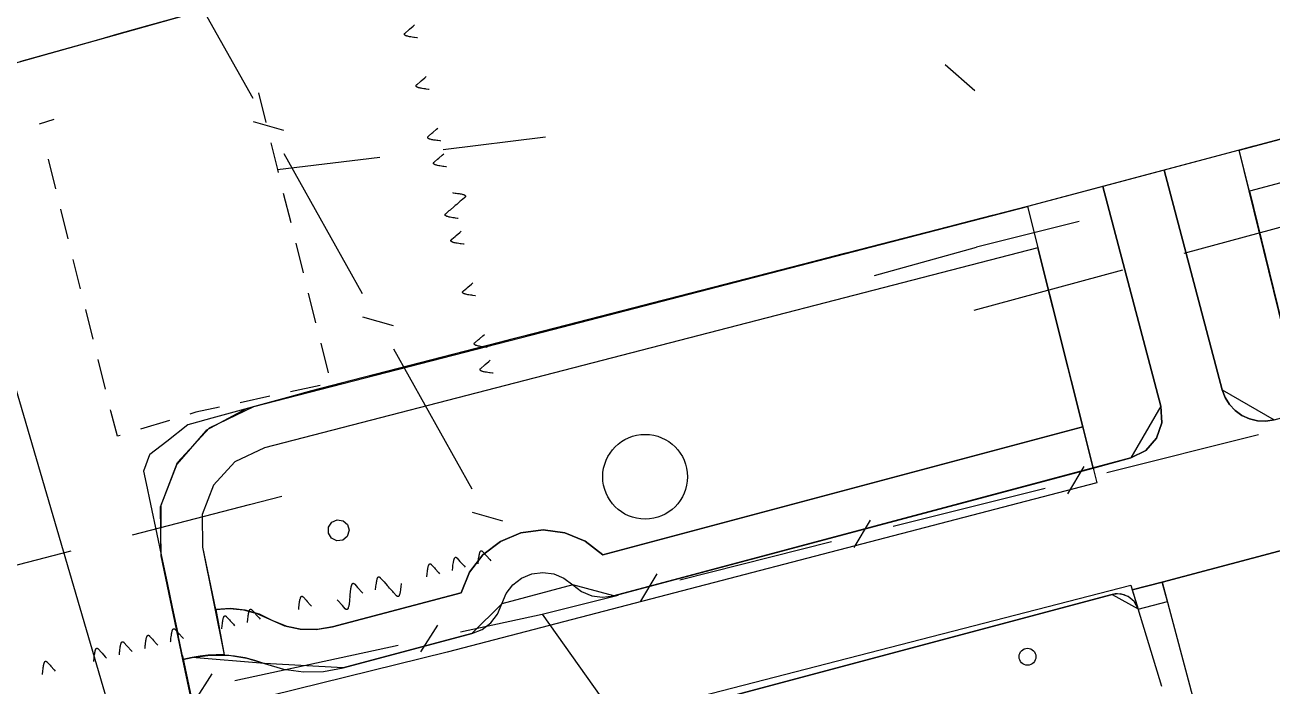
# Model space of a CAD drawing. Header units: metres. Extents: x 16996 to 17837, y 14166 to 14459.
# Drawn here: x 17516.14 to 17545.58, y 14326.39 to 14341.99 of the extents above; entities that cross this region are included whole.
import ezdxf

# ---------------------------------------------------------------- set-up
doc = ezdxf.new("R2010")
doc.units = ezdxf.units.M
for name, color, linetype in [('BOUNDARY', 7, 'Continuous'), ('CURB', 7, 'Continuous'), ('ELECTR_CABLE', 7, 'Continuous'), ('ELECTR_CABLE_COMM', 7, 'Continuous'), ('GRASS', 7, 'Continuous'), ('HEAT', 7, 'Continuous'), ('OVERHEAD_POWER_LINE', 7, 'Continuous'), ('ROAD', 7, 'Continuous'), ('SEWER', 7, 'Continuous'), ('SIDEWALK_PATH', 7, 'Continuous'), ('TREE', 3, 'Continuous'), ('WATER_PIPELINE', 7, 'Continuous')]:
    doc.layers.add(name, color=color, linetype=linetype)

# ---------------------------------------------------------------- blocks, each defined once
blk = doc.blocks.new('СПИРЕЯ_ALBA')
blk.add_circle((0, 0), 0.2)

msp = doc.modelspace()

# ---------------------------------------------------------------- linework, layer by layer
at = {"layer": 'BOUNDARY'}
msp.add_lwpolyline([(17582.661, 14326.035), (17580.651, 14333.037), (17572.452, 14330.665), (17571.651, 14333.203), (17569.08, 14332.518), (17568.472, 14334.808), (17564.959, 14333.876), (17565.572, 14331.566), (17550.629, 14327.602), (17548.687, 14327.086), (17547.879, 14330.134), (17542.992, 14328.84), (17543.802, 14325.79), (17527.186, 14321.355), (17531.024, 14306.888), (17528.788, 14306.314), (17517.737, 14304.666), (17516.801, 14304.401), (17516.278, 14306.347), (17515.64, 14308.72), (17517.128, 14309.119), (17515.569, 14314.921)], dxfattribs=at)
at = {"layer": 'CURB'}
for points in [[(17516.054, 14341.129), (17516.73, 14341.319), (17517.212, 14341.454), (17517.888, 14341.644), (17518.37, 14341.78), (17519.046, 14341.97), (17519.528, 14342.105), (17520.204, 14342.295), (17520.686, 14342.431), (17521.362, 14342.621), (17521.024, 14342.526), (17517.431, 14354.956), (17516.206, 14355.642), (17509.048, 14353.682)], [(17545.151, 14339.122), (17544.811, 14339.031)], [(17543.036, 14338.558), (17544.408, 14333.379), (17545.632, 14332.669)], [(17541.586, 14338.173), (17542.959, 14332.991), (17542.25, 14331.768), (17530.042, 14328.515), (17529.076, 14328.775), (17527.402, 14328.329), (17526.694, 14327.623), (17523.658, 14326.814), (17521.795, 14326.918), (17520.09, 14327.06), (17519.871, 14327.014), (17519.861, 14327.096), (17520.01, 14326.39), (17520.114, 14325.901)], [(17538.978, 14337.486), (17538.28, 14337.306), (17537.795, 14337.181), (17537.097, 14337.002), (17536.613, 14336.877), (17535.915, 14336.697), (17535.431, 14336.573), (17534.733, 14336.393), (17534.248, 14336.269), (17533.55, 14336.089), (17533.066, 14335.964), (17532.368, 14335.785), (17531.884, 14335.66), (17531.186, 14335.481), (17530.701, 14335.356), (17530.003, 14335.176), (17529.519, 14335.052), (17528.821, 14334.872), (17528.337, 14334.747), (17527.639, 14334.568), (17527.154, 14334.443), (17526.456, 14334.264), (17525.972, 14334.139), (17525.274, 14333.959), (17524.79, 14333.835), (17524.092, 14333.655), (17523.607, 14333.53), (17522.909, 14333.351), (17522.427, 14333.219), (17521.732, 14333.028), (17521.25, 14332.895), (17520.555, 14332.704), (17520.073, 14332.571), (17519.991, 14332.549), (17519.489, 14332.159), (17519.094, 14331.852), (17519.08, 14331.841), (17518.941, 14331.456), (17519.002, 14331.169), (17519.105, 14330.679), (17519.254, 14329.974), (17519.357, 14329.485), (17519.506, 14328.779), (17519.609, 14328.29), (17519.758, 14327.585)], [(17539.811, 14337.7), (17539.462, 14337.61)], [(17526.435, 14324.449), (17541.813, 14328.547), (17542.42, 14328.21)]]:
    msp.add_lwpolyline(points, dxfattribs=at)
at = {"layer": 'ELECTR_CABLE'}
for points in [[(17525.409, 14341.681), (17525.394, 14341.683), (17525.343, 14341.69), (17525.321, 14341.693), (17525.287, 14341.697), (17525.249, 14341.703), (17525.223, 14341.708), (17525.198, 14341.713), (17525.18, 14341.717), (17525.162, 14341.722), (17525.151, 14341.726), (17525.142, 14341.729), (17525.134, 14341.732), (17525.13, 14341.734), (17525.127, 14341.736), (17525.121, 14341.739), (17525.117, 14341.741), (17525.115, 14341.743), (17525.112, 14341.745), (17525.109, 14341.747), (17525.107, 14341.75), (17525.105, 14341.752), (17525.104, 14341.753), (17525.103, 14341.754), (17525.102, 14341.756), (17525.102, 14341.757), (17525.101, 14341.759), (17525.101, 14341.761), (17525.1, 14341.762), (17525.1, 14341.763), (17525.1, 14341.764), (17525.1, 14341.766), (17525.1, 14341.767), (17525.1, 14341.768), (17525.1, 14341.769), (17525.101, 14341.771), (17525.101, 14341.773), (17525.102, 14341.775), (17525.102, 14341.776), (17525.103, 14341.777), (17525.104, 14341.779), (17525.105, 14341.78), (17525.106, 14341.781), (17525.108, 14341.784), (17525.109, 14341.785), (17525.111, 14341.788), (17525.115, 14341.791), (17525.118, 14341.794), (17525.124, 14341.8), (17525.199, 14341.865), (17525.224, 14341.886), (17525.308, 14341.957), (17525.341, 14341.985)], [(17525.684, 14340.464), (17525.669, 14340.465), (17525.618, 14340.472), (17525.596, 14340.475), (17525.561, 14340.48), (17525.524, 14340.486), (17525.498, 14340.491), (17525.473, 14340.496), (17525.455, 14340.5), (17525.437, 14340.505), (17525.426, 14340.508), (17525.416, 14340.512), (17525.408, 14340.515), (17525.405, 14340.517), (17525.402, 14340.518), (17525.396, 14340.521), (17525.392, 14340.523), (17525.389, 14340.525), (17525.387, 14340.527), (17525.384, 14340.529), (17525.381, 14340.532), (17525.38, 14340.534), (17525.379, 14340.535), (17525.378, 14340.537), (17525.377, 14340.538), (17525.377, 14340.539), (17525.376, 14340.541), (17525.375, 14340.543), (17525.375, 14340.545), (17525.375, 14340.546), (17525.375, 14340.547), (17525.375, 14340.548), (17525.375, 14340.549), (17525.375, 14340.551), (17525.375, 14340.552), (17525.375, 14340.554), (17525.376, 14340.556), (17525.377, 14340.557), (17525.377, 14340.558), (17525.378, 14340.56), (17525.379, 14340.561), (17525.38, 14340.562), (17525.38, 14340.564), (17525.382, 14340.566), (17525.384, 14340.568), (17525.386, 14340.571), (17525.389, 14340.574), (17525.392, 14340.577), (17525.399, 14340.582), (17525.474, 14340.647), (17525.499, 14340.669), (17525.583, 14340.74), (17525.615, 14340.768)], [(17525.959, 14339.246), (17525.944, 14339.248), (17525.893, 14339.255), (17525.87, 14339.258), (17525.836, 14339.263), (17525.798, 14339.269), (17525.773, 14339.273), (17525.748, 14339.278), (17525.73, 14339.283), (17525.712, 14339.288), (17525.7, 14339.291), (17525.691, 14339.294), (17525.683, 14339.298), (17525.68, 14339.299), (17525.676, 14339.301), (17525.67, 14339.304), (17525.667, 14339.306), (17525.664, 14339.308), (17525.661, 14339.31), (17525.659, 14339.312), (17525.656, 14339.315), (17525.655, 14339.317), (17525.654, 14339.318), (17525.653, 14339.319), (17525.652, 14339.321), (17525.651, 14339.322), (17525.651, 14339.324), (17525.65, 14339.326), (17525.65, 14339.328), (17525.649, 14339.328), (17525.649, 14339.33), (17525.649, 14339.331), (17525.649, 14339.332), (17525.65, 14339.333), (17525.65, 14339.335), (17525.65, 14339.336), (17525.651, 14339.338), (17525.651, 14339.34), (17525.652, 14339.341), (17525.653, 14339.342), (17525.653, 14339.344), (17525.654, 14339.345), (17525.655, 14339.346), (17525.657, 14339.349), (17525.658, 14339.351), (17525.661, 14339.353), (17525.664, 14339.357), (17525.667, 14339.359), (17525.673, 14339.365), (17525.749, 14339.43), (17525.774, 14339.451), (17525.857, 14339.523), (17525.89, 14339.55)], [(17526.096, 14338.637), (17526.081, 14338.639), (17526.03, 14338.646), (17526.008, 14338.649), (17525.974, 14338.654), (17525.936, 14338.66), (17525.91, 14338.665), (17525.885, 14338.67), (17525.867, 14338.674), (17525.849, 14338.679), (17525.838, 14338.682), (17525.829, 14338.686), (17525.82, 14338.689), (17525.817, 14338.69), (17525.814, 14338.692), (17525.808, 14338.695), (17525.804, 14338.697), (17525.802, 14338.699), (17525.799, 14338.701), (17525.796, 14338.703), (17525.794, 14338.706), (17525.792, 14338.708), (17525.791, 14338.709), (17525.79, 14338.711), (17525.789, 14338.712), (17525.789, 14338.713), (17525.788, 14338.715), (17525.787, 14338.717), (17525.787, 14338.719), (17525.787, 14338.72), (17525.787, 14338.721), (17525.787, 14338.722), (17525.787, 14338.723), (17525.787, 14338.724), (17525.787, 14338.726), (17525.788, 14338.728), (17525.788, 14338.73), (17525.789, 14338.731), (17525.789, 14338.732), (17525.79, 14338.734), (17525.791, 14338.735), (17525.792, 14338.736), (17525.792, 14338.738), (17525.794, 14338.74), (17525.796, 14338.742), (17525.798, 14338.745), (17525.801, 14338.748), (17525.805, 14338.751), (17525.811, 14338.756), (17525.886, 14338.821), (17525.911, 14338.843), (17525.995, 14338.914), (17526.028, 14338.942)], [(17526.234, 14338.029), (17526.249, 14338.027), (17526.299, 14338.02), (17526.322, 14338.017), (17526.356, 14338.012), (17526.394, 14338.006), (17526.42, 14338.002), (17526.444, 14337.997), (17526.462, 14337.992), (17526.481, 14337.987), (17526.492, 14337.984), (17526.501, 14337.981), (17526.509, 14337.977), (17526.513, 14337.976), (17526.516, 14337.974), (17526.522, 14337.971), (17526.525, 14337.969), (17526.528, 14337.967), (17526.531, 14337.965), (17526.533, 14337.963), (17526.536, 14337.96), (17526.538, 14337.958), (17526.539, 14337.957), (17526.54, 14337.956), (17526.54, 14337.954), (17526.541, 14337.953), (17526.542, 14337.951), (17526.542, 14337.949), (17526.543, 14337.947), (17526.543, 14337.946), (17526.543, 14337.945), (17526.543, 14337.944), (17526.543, 14337.943), (17526.543, 14337.942), (17526.543, 14337.94), (17526.542, 14337.939), (17526.541, 14337.937), (17526.541, 14337.935), (17526.54, 14337.934), (17526.54, 14337.933), (17526.539, 14337.931), (17526.538, 14337.93), (17526.537, 14337.929), (17526.535, 14337.926), (17526.534, 14337.924), (17526.532, 14337.922), (17526.528, 14337.918), (17526.525, 14337.915), (17526.519, 14337.91), (17526.444, 14337.845), (17526.418, 14337.824), (17526.335, 14337.752), (17526.302, 14337.724)], [(17526.371, 14337.42), (17526.356, 14337.422), (17526.305, 14337.429), (17526.282, 14337.432), (17526.248, 14337.437), (17526.211, 14337.443), (17526.185, 14337.447), (17526.16, 14337.452), (17526.142, 14337.456), (17526.124, 14337.462), (17526.113, 14337.465), (17526.103, 14337.468), (17526.095, 14337.472), (17526.092, 14337.473), (17526.088, 14337.475), (17526.083, 14337.478), (17526.079, 14337.48), (17526.076, 14337.482), (17526.074, 14337.484), (17526.071, 14337.486), (17526.068, 14337.489), (17526.067, 14337.491), (17526.066, 14337.492), (17526.065, 14337.493), (17526.064, 14337.495), (17526.063, 14337.496), (17526.063, 14337.498), (17526.062, 14337.5), (17526.062, 14337.502), (17526.062, 14337.502), (17526.062, 14337.504), (17526.062, 14337.505), (17526.062, 14337.506), (17526.062, 14337.507), (17526.062, 14337.509), (17526.062, 14337.51), (17526.063, 14337.512), (17526.064, 14337.514), (17526.064, 14337.515), (17526.065, 14337.516), (17526.066, 14337.518), (17526.066, 14337.519), (17526.067, 14337.52), (17526.069, 14337.523), (17526.071, 14337.525), (17526.073, 14337.527), (17526.076, 14337.531), (17526.079, 14337.533), (17526.086, 14337.539), (17526.161, 14337.604), (17526.186, 14337.625), (17526.27, 14337.697), (17526.302, 14337.724)], [(17526.508, 14336.811), (17526.493, 14336.813), (17526.442, 14336.82), (17526.42, 14336.823), (17526.386, 14336.828), (17526.348, 14336.834), (17526.322, 14336.839), (17526.297, 14336.844), (17526.279, 14336.848), (17526.261, 14336.853), (17526.25, 14336.856), (17526.241, 14336.86), (17526.233, 14336.863), (17526.229, 14336.864), (17526.226, 14336.866), (17526.22, 14336.869), (17526.216, 14336.871), (17526.214, 14336.873), (17526.211, 14336.875), (17526.208, 14336.877), (17526.206, 14336.88), (17526.204, 14336.882), (17526.203, 14336.883), (17526.202, 14336.885), (17526.201, 14336.886), (17526.201, 14336.887), (17526.2, 14336.889), (17526.199, 14336.891), (17526.199, 14336.893), (17526.199, 14336.894), (17526.199, 14336.895), (17526.199, 14336.896), (17526.199, 14336.897), (17526.199, 14336.898), (17526.199, 14336.9), (17526.2, 14336.902), (17526.2, 14336.904), (17526.201, 14336.905), (17526.201, 14336.906), (17526.202, 14336.907), (17526.203, 14336.909), (17526.204, 14336.91), (17526.205, 14336.911), (17526.207, 14336.914), (17526.208, 14336.916), (17526.21, 14336.919), (17526.214, 14336.922), (17526.217, 14336.925), (17526.223, 14336.93), (17526.298, 14336.995), (17526.323, 14337.017), (17526.407, 14337.088), (17526.44, 14337.116)], [(17526.783, 14335.594), (17526.768, 14335.596), (17526.717, 14335.603), (17526.695, 14335.606), (17526.66, 14335.611), (17526.623, 14335.617), (17526.597, 14335.621), (17526.572, 14335.626), (17526.554, 14335.63), (17526.536, 14335.635), (17526.525, 14335.639), (17526.515, 14335.642), (17526.507, 14335.645), (17526.504, 14335.647), (17526.501, 14335.649), (17526.495, 14335.652), (17526.491, 14335.654), (17526.488, 14335.656), (17526.486, 14335.658), (17526.483, 14335.66), (17526.48, 14335.663), (17526.479, 14335.665), (17526.478, 14335.666), (17526.477, 14335.667), (17526.476, 14335.669), (17526.475, 14335.67), (17526.475, 14335.672), (17526.474, 14335.674), (17526.474, 14335.676), (17526.474, 14335.676), (17526.474, 14335.678), (17526.474, 14335.679), (17526.474, 14335.68), (17526.474, 14335.681), (17526.474, 14335.683), (17526.474, 14335.684), (17526.475, 14335.686), (17526.476, 14335.688), (17526.476, 14335.689), (17526.477, 14335.69), (17526.478, 14335.692), (17526.478, 14335.693), (17526.479, 14335.694), (17526.481, 14335.697), (17526.483, 14335.699), (17526.485, 14335.701), (17526.488, 14335.704), (17526.491, 14335.707), (17526.498, 14335.713), (17526.573, 14335.778), (17526.598, 14335.799), (17526.682, 14335.87), (17526.714, 14335.898)], [(17527.058, 14334.377), (17527.043, 14334.379), (17526.992, 14334.385), (17526.969, 14334.388), (17526.935, 14334.393), (17526.897, 14334.399), (17526.872, 14334.404), (17526.847, 14334.409), (17526.829, 14334.413), (17526.811, 14334.418), (17526.799, 14334.421), (17526.79, 14334.425), (17526.782, 14334.428), (17526.779, 14334.43), (17526.775, 14334.431), (17526.769, 14334.434), (17526.766, 14334.437), (17526.763, 14334.438), (17526.76, 14334.44), (17526.758, 14334.443), (17526.755, 14334.445), (17526.754, 14334.447), (17526.753, 14334.448), (17526.752, 14334.45), (17526.751, 14334.451), (17526.75, 14334.453), (17526.749, 14334.454), (17526.749, 14334.456), (17526.749, 14334.458), (17526.748, 14334.459), (17526.748, 14334.46), (17526.748, 14334.461), (17526.748, 14334.462), (17526.749, 14334.464), (17526.749, 14334.465), (17526.749, 14334.467), (17526.75, 14334.469), (17526.75, 14334.47), (17526.751, 14334.471), (17526.752, 14334.473), (17526.752, 14334.474), (17526.753, 14334.476), (17526.754, 14334.477), (17526.756, 14334.479), (17526.757, 14334.481), (17526.76, 14334.484), (17526.763, 14334.487), (17526.766, 14334.49), (17526.772, 14334.495), (17526.848, 14334.561), (17526.873, 14334.582), (17526.956, 14334.653), (17526.989, 14334.681)], [(17527.195, 14333.768), (17527.18, 14333.77), (17527.129, 14333.777), (17527.107, 14333.78), (17527.073, 14333.784), (17527.035, 14333.79), (17527.009, 14333.795), (17526.984, 14333.8), (17526.966, 14333.804), (17526.948, 14333.809), (17526.937, 14333.813), (17526.927, 14333.816), (17526.919, 14333.819), (17526.916, 14333.821), (17526.913, 14333.823), (17526.907, 14333.826), (17526.903, 14333.828), (17526.901, 14333.83), (17526.898, 14333.832), (17526.895, 14333.834), (17526.893, 14333.837), (17526.891, 14333.839), (17526.89, 14333.84), (17526.889, 14333.841), (17526.888, 14333.843), (17526.888, 14333.844), (17526.887, 14333.846), (17526.886, 14333.848), (17526.886, 14333.849), (17526.886, 14333.85), (17526.886, 14333.851), (17526.886, 14333.853), (17526.886, 14333.854), (17526.886, 14333.855), (17526.886, 14333.856), (17526.887, 14333.858), (17526.887, 14333.86), (17526.888, 14333.862), (17526.888, 14333.863), (17526.889, 14333.864), (17526.89, 14333.866), (17526.891, 14333.867), (17526.891, 14333.868), (17526.893, 14333.871), (17526.895, 14333.872), (17526.897, 14333.875), (17526.9, 14333.878), (17526.904, 14333.881), (17526.91, 14333.887), (17526.985, 14333.952), (17527.01, 14333.973), (17527.094, 14334.044), (17527.126, 14334.072)], [(17526.84, 14329.267), (17526.841, 14329.282), (17526.847, 14329.333), (17526.849, 14329.355), (17526.853, 14329.39), (17526.858, 14329.427), (17526.862, 14329.453), (17526.866, 14329.478), (17526.87, 14329.496), (17526.875, 14329.515), (17526.878, 14329.526), (17526.881, 14329.535), (17526.884, 14329.544), (17526.886, 14329.547), (17526.887, 14329.55), (17526.89, 14329.556), (17526.892, 14329.56), (17526.894, 14329.563), (17526.896, 14329.565), (17526.898, 14329.568), (17526.901, 14329.571), (17526.902, 14329.573), (17526.904, 14329.574), (17526.905, 14329.575), (17526.907, 14329.575), (17526.908, 14329.576), (17526.91, 14329.577), (17526.911, 14329.577), (17526.913, 14329.578), (17526.914, 14329.578), (17526.915, 14329.578), (17526.916, 14329.578), (17526.918, 14329.578), (17526.919, 14329.578), (17526.92, 14329.578), (17526.922, 14329.577), (17526.924, 14329.577), (17526.925, 14329.576), (17526.926, 14329.576), (17526.928, 14329.575), (17526.929, 14329.574), (17526.931, 14329.574), (17526.932, 14329.573), (17526.935, 14329.571), (17526.936, 14329.57), (17526.939, 14329.567), (17526.943, 14329.564), (17526.945, 14329.561), (17526.951, 14329.555), (17527.018, 14329.481), (17527.04, 14329.457), (17527.114, 14329.375), (17527.142, 14329.343)], [(17525.63, 14328.96), (17525.632, 14328.975), (17525.637, 14329.026), (17525.639, 14329.049), (17525.643, 14329.083), (17525.648, 14329.121), (17525.652, 14329.147), (17525.657, 14329.172), (17525.66, 14329.19), (17525.665, 14329.208), (17525.668, 14329.22), (17525.671, 14329.229), (17525.674, 14329.237), (17525.676, 14329.241), (17525.677, 14329.244), (17525.68, 14329.25), (17525.682, 14329.254), (17525.684, 14329.256), (17525.686, 14329.259), (17525.688, 14329.262), (17525.691, 14329.265), (17525.693, 14329.266), (17525.694, 14329.267), (17525.695, 14329.268), (17525.697, 14329.269), (17525.698, 14329.27), (17525.7, 14329.27), (17525.702, 14329.271), (17525.703, 14329.271), (17525.704, 14329.272), (17525.705, 14329.272), (17525.707, 14329.272), (17525.708, 14329.272), (17525.709, 14329.272), (17525.71, 14329.271), (17525.712, 14329.271), (17525.714, 14329.27), (17525.716, 14329.27), (17525.717, 14329.269), (17525.718, 14329.269), (17525.72, 14329.268), (17525.721, 14329.267), (17525.722, 14329.266), (17525.725, 14329.265), (17525.727, 14329.263), (17525.729, 14329.261), (17525.733, 14329.258), (17525.736, 14329.255), (17525.741, 14329.249), (17525.808, 14329.175), (17525.83, 14329.15), (17525.904, 14329.069), (17525.932, 14329.037)], [(17526.235, 14329.113), (17526.236, 14329.129), (17526.242, 14329.179), (17526.244, 14329.202), (17526.248, 14329.236), (17526.253, 14329.274), (17526.257, 14329.3), (17526.262, 14329.325), (17526.265, 14329.343), (17526.27, 14329.362), (17526.273, 14329.373), (17526.276, 14329.382), (17526.279, 14329.39), (17526.281, 14329.394), (17526.282, 14329.397), (17526.285, 14329.403), (17526.287, 14329.407), (17526.289, 14329.41), (17526.291, 14329.412), (17526.293, 14329.415), (17526.296, 14329.418), (17526.298, 14329.419), (17526.299, 14329.42), (17526.3, 14329.421), (17526.302, 14329.422), (17526.303, 14329.423), (17526.305, 14329.424), (17526.306, 14329.424), (17526.308, 14329.425), (17526.309, 14329.425), (17526.31, 14329.425), (17526.311, 14329.425), (17526.313, 14329.425), (17526.314, 14329.425), (17526.315, 14329.425), (17526.317, 14329.424), (17526.319, 14329.424), (17526.321, 14329.423), (17526.322, 14329.423), (17526.323, 14329.422), (17526.325, 14329.421), (17526.326, 14329.42), (17526.327, 14329.42), (17526.33, 14329.418), (17526.332, 14329.416), (17526.334, 14329.414), (17526.338, 14329.411), (17526.341, 14329.408), (17526.346, 14329.402), (17526.413, 14329.328), (17526.435, 14329.304), (17526.509, 14329.222), (17526.537, 14329.19)], [(17524.42, 14328.654), (17524.422, 14328.669), (17524.427, 14328.72), (17524.43, 14328.743), (17524.434, 14328.777), (17524.439, 14328.815), (17524.442, 14328.84), (17524.447, 14328.865), (17524.451, 14328.884), (17524.455, 14328.902), (17524.458, 14328.913), (17524.461, 14328.923), (17524.464, 14328.931), (17524.466, 14328.934), (17524.467, 14328.938), (17524.47, 14328.944), (17524.473, 14328.947), (17524.474, 14328.95), (17524.476, 14328.953), (17524.478, 14328.955), (17524.481, 14328.958), (17524.483, 14328.96), (17524.484, 14328.961), (17524.485, 14328.962), (17524.487, 14328.963), (17524.488, 14328.963), (17524.49, 14328.964), (17524.492, 14328.965), (17524.494, 14328.965), (17524.494, 14328.965), (17524.496, 14328.965), (17524.497, 14328.965), (17524.498, 14328.965), (17524.499, 14328.965), (17524.501, 14328.965), (17524.502, 14328.965), (17524.504, 14328.964), (17524.506, 14328.964), (17524.507, 14328.963), (17524.508, 14328.962), (17524.51, 14328.962), (17524.511, 14328.961), (17524.512, 14328.96), (17524.515, 14328.958), (17524.517, 14328.957), (17524.52, 14328.954), (17524.523, 14328.951), (17524.526, 14328.948), (17524.531, 14328.942), (17524.599, 14328.869), (17524.62, 14328.844), (17524.694, 14328.762), (17524.723, 14328.73)], [(17523.815, 14328.501), (17523.817, 14328.516), (17523.822, 14328.567), (17523.825, 14328.589), (17523.829, 14328.624), (17523.834, 14328.661), (17523.838, 14328.687), (17523.842, 14328.712), (17523.846, 14328.73), (17523.85, 14328.749), (17523.853, 14328.76), (17523.856, 14328.769), (17523.86, 14328.778), (17523.861, 14328.781), (17523.863, 14328.784), (17523.865, 14328.79), (17523.868, 14328.794), (17523.869, 14328.797), (17523.871, 14328.8), (17523.873, 14328.802), (17523.876, 14328.805), (17523.878, 14328.807), (17523.879, 14328.808), (17523.881, 14328.809), (17523.882, 14328.809), (17523.883, 14328.81), (17523.885, 14328.811), (17523.887, 14328.811), (17523.889, 14328.812), (17523.89, 14328.812), (17523.891, 14328.812), (17523.892, 14328.812), (17523.893, 14328.812), (17523.894, 14328.812), (17523.896, 14328.812), (17523.897, 14328.811), (17523.899, 14328.811), (17523.901, 14328.81), (17523.902, 14328.81), (17523.903, 14328.809), (17523.905, 14328.808), (17523.906, 14328.808), (17523.907, 14328.807), (17523.91, 14328.805), (17523.912, 14328.804), (17523.915, 14328.801), (17523.918, 14328.798), (17523.921, 14328.795), (17523.927, 14328.789), (17523.994, 14328.715), (17524.016, 14328.691), (17524.089, 14328.609), (17524.118, 14328.577)], [(17525.025, 14328.807), (17525.024, 14328.792), (17525.018, 14328.741), (17525.016, 14328.718), (17525.012, 14328.684), (17525.007, 14328.646), (17525.003, 14328.62), (17524.998, 14328.595), (17524.995, 14328.577), (17524.99, 14328.559), (17524.987, 14328.548), (17524.984, 14328.538), (17524.981, 14328.53), (17524.979, 14328.527), (17524.978, 14328.523), (17524.975, 14328.517), (17524.973, 14328.514), (17524.971, 14328.511), (17524.969, 14328.508), (17524.967, 14328.506), (17524.964, 14328.503), (17524.962, 14328.501), (17524.961, 14328.5), (17524.96, 14328.499), (17524.958, 14328.498), (17524.957, 14328.498), (17524.955, 14328.497), (17524.954, 14328.496), (17524.952, 14328.496), (17524.951, 14328.496), (17524.95, 14328.496), (17524.949, 14328.496), (17524.947, 14328.496), (17524.946, 14328.496), (17524.945, 14328.496), (17524.943, 14328.496), (17524.941, 14328.497), (17524.94, 14328.497), (17524.938, 14328.498), (17524.937, 14328.498), (17524.936, 14328.499), (17524.934, 14328.5), (17524.933, 14328.501), (17524.93, 14328.503), (17524.928, 14328.504), (17524.926, 14328.506), (17524.922, 14328.51), (17524.919, 14328.513), (17524.914, 14328.519), (17524.847, 14328.592), (17524.825, 14328.617), (17524.751, 14328.698), (17524.723, 14328.73)], [(17522.606, 14328.194), (17522.607, 14328.209), (17522.612, 14328.26), (17522.615, 14328.283), (17522.619, 14328.317), (17522.624, 14328.355), (17522.628, 14328.381), (17522.632, 14328.406), (17522.636, 14328.424), (17522.64, 14328.442), (17522.644, 14328.454), (17522.647, 14328.463), (17522.65, 14328.471), (17522.651, 14328.475), (17522.653, 14328.478), (17522.656, 14328.484), (17522.658, 14328.488), (17522.66, 14328.49), (17522.662, 14328.493), (17522.664, 14328.496), (17522.666, 14328.499), (17522.668, 14328.5), (17522.669, 14328.501), (17522.671, 14328.502), (17522.672, 14328.503), (17522.673, 14328.504), (17522.675, 14328.504), (17522.677, 14328.505), (17522.679, 14328.505), (17522.68, 14328.506), (17522.681, 14328.506), (17522.682, 14328.506), (17522.683, 14328.506), (17522.684, 14328.506), (17522.686, 14328.505), (17522.688, 14328.505), (17522.69, 14328.504), (17522.691, 14328.504), (17522.692, 14328.503), (17522.694, 14328.503), (17522.695, 14328.502), (17522.696, 14328.501), (17522.698, 14328.5), (17522.7, 14328.499), (17522.702, 14328.497), (17522.705, 14328.495), (17522.708, 14328.492), (17522.711, 14328.489), (17522.717, 14328.483), (17522.784, 14328.409), (17522.806, 14328.384), (17522.879, 14328.303), (17522.908, 14328.271)], [(17523.815, 14328.501), (17523.814, 14328.485), (17523.808, 14328.435), (17523.806, 14328.412), (17523.802, 14328.378), (17523.797, 14328.34), (17523.793, 14328.314), (17523.789, 14328.289), (17523.785, 14328.271), (17523.78, 14328.252), (17523.777, 14328.241), (17523.774, 14328.232), (17523.771, 14328.224), (17523.77, 14328.22), (17523.768, 14328.217), (17523.765, 14328.211), (17523.763, 14328.207), (17523.761, 14328.205), (17523.759, 14328.202), (17523.757, 14328.199), (17523.755, 14328.196), (17523.753, 14328.195), (17523.751, 14328.194), (17523.75, 14328.193), (17523.749, 14328.192), (17523.747, 14328.191), (17523.746, 14328.19), (17523.744, 14328.19), (17523.742, 14328.189), (17523.741, 14328.189), (17523.74, 14328.189), (17523.739, 14328.189), (17523.738, 14328.189), (17523.736, 14328.189), (17523.735, 14328.189), (17523.733, 14328.19), (17523.731, 14328.19), (17523.73, 14328.191), (17523.729, 14328.191), (17523.727, 14328.192), (17523.726, 14328.193), (17523.724, 14328.194), (17523.723, 14328.194), (17523.72, 14328.196), (17523.719, 14328.198), (17523.716, 14328.2), (17523.713, 14328.203), (17523.71, 14328.206), (17523.704, 14328.212), (17523.637, 14328.286), (17523.615, 14328.31), (17523.542, 14328.392), (17523.513, 14328.424)], [(17520.791, 14327.735), (17520.792, 14327.75), (17520.798, 14327.801), (17520.8, 14327.823), (17520.804, 14327.858), (17520.809, 14327.896), (17520.813, 14327.921), (17520.817, 14327.946), (17520.821, 14327.964), (17520.826, 14327.983), (17520.829, 14327.994), (17520.832, 14328.003), (17520.835, 14328.012), (17520.836, 14328.015), (17520.838, 14328.018), (17520.841, 14328.024), (17520.843, 14328.028), (17520.845, 14328.031), (17520.847, 14328.034), (17520.849, 14328.036), (17520.852, 14328.039), (17520.853, 14328.041), (17520.855, 14328.042), (17520.856, 14328.043), (17520.857, 14328.043), (17520.859, 14328.044), (17520.861, 14328.045), (17520.862, 14328.045), (17520.864, 14328.046), (17520.865, 14328.046), (17520.866, 14328.046), (17520.867, 14328.046), (17520.868, 14328.046), (17520.87, 14328.046), (17520.871, 14328.046), (17520.873, 14328.045), (17520.875, 14328.045), (17520.876, 14328.044), (17520.877, 14328.044), (17520.879, 14328.043), (17520.88, 14328.042), (17520.882, 14328.042), (17520.883, 14328.041), (17520.886, 14328.039), (17520.887, 14328.038), (17520.89, 14328.035), (17520.894, 14328.032), (17520.896, 14328.029), (17520.902, 14328.023), (17520.969, 14327.95), (17520.991, 14327.925), (17521.065, 14327.843), (17521.093, 14327.811)], [(17521.396, 14327.888), (17521.397, 14327.903), (17521.403, 14327.954), (17521.405, 14327.977), (17521.409, 14328.011), (17521.414, 14328.049), (17521.418, 14328.074), (17521.422, 14328.099), (17521.426, 14328.118), (17521.431, 14328.136), (17521.434, 14328.147), (17521.437, 14328.157), (17521.44, 14328.165), (17521.441, 14328.168), (17521.443, 14328.172), (17521.446, 14328.178), (17521.448, 14328.181), (17521.45, 14328.184), (17521.452, 14328.187), (17521.454, 14328.189), (17521.456, 14328.192), (17521.458, 14328.194), (17521.46, 14328.195), (17521.461, 14328.196), (17521.462, 14328.197), (17521.464, 14328.197), (17521.465, 14328.198), (17521.467, 14328.199), (17521.469, 14328.199), (17521.47, 14328.199), (17521.471, 14328.199), (17521.472, 14328.199), (17521.473, 14328.199), (17521.475, 14328.199), (17521.476, 14328.199), (17521.478, 14328.199), (17521.48, 14328.198), (17521.481, 14328.198), (17521.482, 14328.197), (17521.484, 14328.196), (17521.485, 14328.196), (17521.487, 14328.195), (17521.488, 14328.194), (17521.491, 14328.192), (17521.492, 14328.191), (17521.495, 14328.189), (17521.498, 14328.185), (17521.501, 14328.182), (17521.507, 14328.176), (17521.574, 14328.103), (17521.596, 14328.078), (17521.669, 14327.996), (17521.698, 14327.964)], [(17518.976, 14327.275), (17518.978, 14327.29), (17518.983, 14327.341), (17518.985, 14327.364), (17518.989, 14327.398), (17518.994, 14327.436), (17518.998, 14327.462), (17519.003, 14327.487), (17519.006, 14327.505), (17519.011, 14327.523), (17519.014, 14327.534), (17519.017, 14327.544), (17519.02, 14327.552), (17519.022, 14327.555), (17519.023, 14327.559), (17519.026, 14327.565), (17519.028, 14327.568), (17519.03, 14327.571), (17519.032, 14327.574), (17519.034, 14327.577), (17519.037, 14327.579), (17519.039, 14327.581), (17519.04, 14327.582), (17519.041, 14327.583), (17519.043, 14327.584), (17519.044, 14327.584), (17519.046, 14327.585), (17519.048, 14327.586), (17519.05, 14327.586), (17519.05, 14327.586), (17519.052, 14327.587), (17519.053, 14327.587), (17519.054, 14327.587), (17519.055, 14327.586), (17519.057, 14327.586), (17519.058, 14327.586), (17519.06, 14327.585), (17519.062, 14327.585), (17519.063, 14327.584), (17519.064, 14327.584), (17519.066, 14327.583), (17519.067, 14327.582), (17519.068, 14327.581), (17519.071, 14327.579), (17519.073, 14327.578), (17519.075, 14327.576), (17519.079, 14327.573), (17519.082, 14327.569), (17519.087, 14327.563), (17519.154, 14327.49), (17519.176, 14327.465), (17519.25, 14327.384), (17519.279, 14327.352)], [(17519.581, 14327.428), (17519.583, 14327.443), (17519.588, 14327.494), (17519.59, 14327.517), (17519.594, 14327.551), (17519.599, 14327.589), (17519.603, 14327.615), (17519.608, 14327.64), (17519.611, 14327.658), (17519.616, 14327.676), (17519.619, 14327.688), (17519.622, 14327.697), (17519.625, 14327.705), (17519.627, 14327.709), (17519.628, 14327.712), (17519.631, 14327.718), (17519.633, 14327.722), (17519.635, 14327.724), (17519.637, 14327.727), (17519.639, 14327.73), (17519.642, 14327.733), (17519.644, 14327.734), (17519.645, 14327.735), (17519.646, 14327.736), (17519.648, 14327.737), (17519.649, 14327.738), (17519.651, 14327.738), (17519.653, 14327.739), (17519.654, 14327.74), (17519.655, 14327.74), (17519.656, 14327.74), (17519.657, 14327.74), (17519.659, 14327.74), (17519.66, 14327.74), (17519.661, 14327.739), (17519.663, 14327.739), (17519.665, 14327.738), (17519.667, 14327.738), (17519.668, 14327.738), (17519.669, 14327.737), (17519.671, 14327.736), (17519.672, 14327.735), (17519.673, 14327.735), (17519.676, 14327.733), (17519.678, 14327.731), (17519.68, 14327.729), (17519.684, 14327.726), (17519.687, 14327.723), (17519.692, 14327.717), (17519.759, 14327.643), (17519.781, 14327.618), (17519.855, 14327.537), (17519.883, 14327.505)], [(17517.766, 14326.969), (17517.768, 14326.984), (17517.773, 14327.035), (17517.776, 14327.057), (17517.78, 14327.092), (17517.785, 14327.13), (17517.789, 14327.155), (17517.793, 14327.18), (17517.797, 14327.198), (17517.801, 14327.217), (17517.804, 14327.228), (17517.807, 14327.237), (17517.811, 14327.246), (17517.812, 14327.249), (17517.814, 14327.252), (17517.816, 14327.258), (17517.819, 14327.262), (17517.82, 14327.265), (17517.822, 14327.268), (17517.824, 14327.27), (17517.827, 14327.273), (17517.829, 14327.275), (17517.83, 14327.276), (17517.832, 14327.277), (17517.833, 14327.277), (17517.834, 14327.278), (17517.836, 14327.279), (17517.838, 14327.279), (17517.84, 14327.28), (17517.841, 14327.28), (17517.842, 14327.28), (17517.843, 14327.28), (17517.844, 14327.28), (17517.845, 14327.28), (17517.847, 14327.28), (17517.848, 14327.28), (17517.85, 14327.279), (17517.852, 14327.278), (17517.853, 14327.278), (17517.854, 14327.277), (17517.856, 14327.276), (17517.857, 14327.276), (17517.858, 14327.275), (17517.861, 14327.273), (17517.863, 14327.272), (17517.866, 14327.269), (17517.869, 14327.266), (17517.872, 14327.263), (17517.877, 14327.257), (17517.945, 14327.184), (17517.967, 14327.159), (17518.04, 14327.077), (17518.069, 14327.045)], [(17518.371, 14327.122), (17518.373, 14327.137), (17518.378, 14327.188), (17518.381, 14327.211), (17518.385, 14327.245), (17518.39, 14327.283), (17518.393, 14327.308), (17518.398, 14327.333), (17518.402, 14327.352), (17518.406, 14327.37), (17518.409, 14327.381), (17518.412, 14327.391), (17518.415, 14327.399), (17518.417, 14327.402), (17518.418, 14327.406), (17518.421, 14327.412), (17518.423, 14327.415), (17518.425, 14327.418), (17518.427, 14327.421), (17518.429, 14327.423), (17518.432, 14327.426), (17518.434, 14327.428), (17518.435, 14327.429), (17518.436, 14327.43), (17518.438, 14327.431), (17518.439, 14327.431), (17518.441, 14327.432), (17518.443, 14327.433), (17518.445, 14327.433), (17518.445, 14327.433), (17518.447, 14327.433), (17518.448, 14327.433), (17518.449, 14327.433), (17518.45, 14327.433), (17518.452, 14327.433), (17518.453, 14327.433), (17518.455, 14327.432), (17518.457, 14327.432), (17518.458, 14327.431), (17518.459, 14327.43), (17518.461, 14327.43), (17518.462, 14327.429), (17518.463, 14327.428), (17518.466, 14327.426), (17518.468, 14327.425), (17518.471, 14327.423), (17518.474, 14327.419), (17518.477, 14327.416), (17518.482, 14327.41), (17518.55, 14327.337), (17518.571, 14327.312), (17518.645, 14327.23), (17518.674, 14327.198)], [(17516.556, 14326.662), (17516.558, 14326.677), (17516.563, 14326.728), (17516.566, 14326.751), (17516.57, 14326.785), (17516.575, 14326.823), (17516.579, 14326.849), (17516.583, 14326.874), (17516.587, 14326.892), (17516.591, 14326.91), (17516.595, 14326.922), (17516.598, 14326.931), (17516.601, 14326.939), (17516.602, 14326.943), (17516.604, 14326.946), (17516.607, 14326.952), (17516.609, 14326.956), (17516.61, 14326.958), (17516.613, 14326.961), (17516.615, 14326.964), (17516.617, 14326.967), (17516.619, 14326.968), (17516.62, 14326.969), (17516.622, 14326.97), (17516.623, 14326.971), (17516.624, 14326.972), (17516.626, 14326.973), (17516.628, 14326.973), (17516.63, 14326.974), (17516.631, 14326.974), (17516.632, 14326.974), (17516.633, 14326.974), (17516.634, 14326.974), (17516.635, 14326.974), (17516.637, 14326.973), (17516.639, 14326.973), (17516.641, 14326.972), (17516.642, 14326.972), (17516.643, 14326.972), (17516.645, 14326.971), (17516.646, 14326.97), (17516.647, 14326.969), (17516.649, 14326.969), (17516.651, 14326.967), (17516.653, 14326.965), (17516.656, 14326.963), (17516.659, 14326.96), (17516.662, 14326.957), (17516.668, 14326.951), (17516.735, 14326.877), (17516.757, 14326.852), (17516.83, 14326.771), (17516.859, 14326.739)]]:
    msp.add_lwpolyline(points, dxfattribs=at)
at = {"layer": 'ELECTR_CABLE_COMM'}
for points in [[(17519.669, 14343.56), (17521.521, 14340.259)], [(17521.527, 14339.707), (17522.249, 14339.504)], [(17522.255, 14338.951), (17524.107, 14335.65)], [(17524.113, 14335.097), (17524.834, 14334.894)], [(17524.841, 14334.342), (17526.692, 14331.041)], [(17541.68, 14331.424), (17545.265, 14332.323)], [(17540.76, 14330.92), (17541.145, 14331.563)], [(17536.64, 14330.16), (17540.225, 14331.059)], [(17526.698, 14330.488), (17527.42, 14330.285)], [(17535.72, 14329.656), (17536.105, 14330.299)], [(17531.6, 14328.896), (17535.185, 14329.795)], [(17530.679, 14328.392), (17531.065, 14329.035)], [(17528.352, 14328.082), (17530.145, 14328.532)], [(17526.422, 14327.666), (17528.352, 14328.082)], [(17528.352, 14328.082), (17532.294, 14322.527), (17534.133, 14315.596)], [(17525.486, 14327.193), (17525.892, 14327.822)], [(17521.096, 14326.517), (17524.956, 14327.349)], [(17520.16, 14326.044), (17520.566, 14326.674)]]:
    msp.add_lwpolyline(points, dxfattribs=at)
at = {"layer": 'GRASS'}
for points in [[(17517.066, 14355.481), (17514.083, 14354.53), (17512.004, 14353.79), (17511.05, 14353.45), (17482.59, 14344.57), (17482.452, 14344.524), (17482.367, 14344.348), (17482.319, 14344.161), (17482.308, 14343.967), (17482.334, 14343.774), (17484.933, 14332.906), (17491.05, 14334.54), (17513.96, 14340.54), (17521.024, 14342.526), (17517.431, 14354.956), (17517.373, 14355.108), (17517.292, 14355.248), (17517.189, 14355.373)], [(17555.956, 14340.967), (17545.05, 14338.06), (17546.09, 14333.826), (17557.055, 14336.748)], [(17544.408, 14333.379), (17544.477, 14333.195), (17544.58, 14333.029), (17544.713, 14332.886), (17544.873, 14332.771), (17545.053, 14332.689), (17545.243, 14332.644), (17545.438, 14332.638), (17545.632, 14332.669), (17546.329, 14332.855), (17544.811, 14339.031), (17543.036, 14338.558)], [(17542.959, 14332.991), (17541.586, 14338.173), (17539.811, 14337.7), (17541.357, 14331.53), (17542.25, 14331.768), (17542.606, 14331.944), (17542.858, 14332.233), (17542.983, 14332.595)], [(17520.846, 14327.12), (17520.656, 14327.123), (17520.466, 14327.114), (17520.278, 14327.093), (17520.09, 14327.06), (17519.871, 14327.014), (17519.359, 14329.46), (17519.344, 14330.616), (17519.747, 14331.658), (17520.503, 14332.481), (17521.545, 14332.98), (17528.605, 14334.802), (17539.811, 14337.7), (17540.054, 14336.73), (17528.855, 14333.834), (17521.795, 14332.011), (17521.1, 14331.679), (17520.596, 14331.13), (17520.327, 14330.435), (17520.337, 14329.665)], [(17521.914, 14327.965), (17522.267, 14327.811), (17522.639, 14327.728), (17523.021, 14327.717), (17523.401, 14327.78), (17526.437, 14328.589), (17526.639, 14329.075), (17526.956, 14329.485), (17527.367, 14329.8), (17527.853, 14330.002), (17528.375, 14330.069), (17528.888, 14330), (17529.367, 14329.802), (17529.784, 14329.481), (17541.114, 14332.5), (17540.054, 14336.73), (17528.855, 14333.834), (17521.795, 14332.011), (17521.1, 14331.679), (17520.596, 14331.13), (17520.327, 14330.435), (17520.337, 14329.665), (17520.645, 14328.195), (17520.973, 14328.217), (17521.299, 14328.185), (17521.614, 14328.101)], [(17526.694, 14327.623), (17526.938, 14327.724), (17527.143, 14327.881), (17527.301, 14328.086), (17527.402, 14328.329), (17527.504, 14328.572), (17527.662, 14328.777), (17527.867, 14328.935), (17528.11, 14329.035), (17528.372, 14329.069), (17528.628, 14329.035), (17528.867, 14328.935), (17529.076, 14328.775), (17529.285, 14328.615), (17529.524, 14328.516), (17529.781, 14328.481), (17530.042, 14328.515), (17541.357, 14331.53), (17541.114, 14332.5), (17529.784, 14329.481), (17529.367, 14329.802), (17528.888, 14330), (17528.375, 14330.069), (17527.853, 14330.002), (17527.367, 14329.8), (17526.956, 14329.485), (17526.639, 14329.075), (17526.437, 14328.589), (17523.401, 14327.78), (17523.043, 14327.719), (17522.683, 14327.723), (17522.33, 14327.792), (17521.992, 14327.924), (17521.677, 14328.079), (17521.343, 14328.176), (17520.997, 14328.216), (17520.647, 14328.195), (17520.848, 14327.12), (17521.09, 14327.098), (17521.33, 14327.057), (17521.565, 14326.997), (17521.795, 14326.918), (17522.25, 14326.781), (17522.719, 14326.718), (17523.191, 14326.728), (17523.658, 14326.814)]]:
    msp.add_lwpolyline(points, close=True, dxfattribs=at)
for points in [[(17555.956, 14340.967), (17545.05, 14338.06), (17544.811, 14339.031), (17555.578, 14341.901)], [(17542.983, 14326.375), (17542.42, 14328.21), (17542.328, 14328.381), (17542.184, 14328.501), (17542.006, 14328.56), (17541.813, 14328.547), (17526.435, 14324.449)]]:
    msp.add_lwpolyline(points, dxfattribs=at)
at = {"layer": 'HEAT'}
for points in [[(17543.512, 14336.599), (17547.025, 14337.551)], [(17538.55, 14335.255), (17542.064, 14336.207)], [(17518.685, 14329.954), (17521.446, 14330.668), (17522.21, 14330.866)], [(17523.798, 14330.062), (17523.753, 14329.919), (17523.645, 14329.831), (17523.505, 14329.815), (17523.38, 14329.877), (17523.307, 14329.996), (17523.31, 14330.136), (17523.387, 14330.253), (17523.515, 14330.309), (17523.654, 14330.288), (17523.759, 14330.196), (17523.798, 14330.062)], [(17513.709, 14328.668), (17517.233, 14329.579)]]:
    msp.add_lwpolyline(points, dxfattribs=at)
at = {"layer": 'OVERHEAD_POWER_LINE'}
for points in [[(17541.033, 14337.347), (17538.608, 14336.741)], [(17536.199, 14336.073), (17538.608, 14336.741)]]:
    msp.add_lwpolyline(points, dxfattribs=at)
at = {"layer": 'ROAD'}
for points in [[(17513.961, 14340.54), (17533.476, 14346.026), (17533.477, 14346.026), (17556.83, 14351.85)], [(17555.699, 14341.933), (17544.811, 14339.031), (17539.812, 14337.7), (17523.608, 14333.531), (17522.427, 14333.219), (17521.364, 14332.927), (17521.362, 14332.926), (17520.416, 14332.413), (17520.413, 14332.411), (17519.727, 14331.624), (17519.725, 14331.621), (17519.35, 14330.646), (17519.35, 14330.643), (17519.339, 14329.567), (17519.339, 14329.565), (17519.349, 14329.513), (17519.359, 14329.461), (17519.359, 14329.46), (17519.491, 14328.83), (17520.769, 14322.723)]]:
    msp.add_lwpolyline(points, dxfattribs=at)
at = {"layer": 'SEWER'}
msp.add_lwpolyline([(17515.864, 14333.61), (17518.616, 14324.194)], dxfattribs=at)
at = {"layer": 'SIDEWALK_PATH'}
for points in [[(17545.632, 14332.669), (17545.438, 14332.638), (17545.243, 14332.644), (17545.053, 14332.689), (17544.873, 14332.771), (17544.713, 14332.886), (17544.58, 14333.029), (17544.477, 14333.195), (17544.408, 14333.379), (17543.036, 14338.558), (17541.586, 14338.173), (17542.959, 14332.991), (17542.983, 14332.595), (17542.858, 14332.233), (17542.606, 14331.944), (17542.25, 14331.768), (17541.357, 14331.53), (17541.444, 14331.182), (17526.111, 14327.184), (17520.148, 14325.718)], [(17526.421, 14324.684), (17542.249, 14328.767), (17542.283, 14328.655), (17542.992, 14328.84), (17547.879, 14330.134)], [(17526.421, 14324.684), (17542.249, 14328.767), (17542.416, 14328.223), (17542.342, 14328.364), (17542.23, 14328.472), (17542.091, 14328.541), (17541.934, 14328.564), (17541.88, 14328.56), (17541.813, 14328.547), (17526.435, 14324.449)]]:
    msp.add_lwpolyline(points, dxfattribs=at)
for points in [[(17529.076, 14328.775), (17529.285, 14328.615), (17529.524, 14328.516), (17529.781, 14328.481), (17530.042, 14328.515), (17541.357, 14331.53), (17541.444, 14331.182), (17526.111, 14327.184), (17520.148, 14325.718), (17519.871, 14327.014), (17520.09, 14327.06), (17520.521, 14327.118), (17520.953, 14327.113), (17521.38, 14327.046), (17521.795, 14326.918), (17522.25, 14326.781), (17522.719, 14326.718), (17523.191, 14326.728), (17523.658, 14326.814), (17526.694, 14327.623), (17526.938, 14327.724), (17527.143, 14327.881), (17527.301, 14328.086), (17527.402, 14328.329), (17527.504, 14328.572), (17527.662, 14328.777), (17527.867, 14328.935), (17528.11, 14329.035), (17528.372, 14329.069), (17528.628, 14329.035), (17528.867, 14328.935)], [(17542.423, 14328.199), (17543.114, 14328.382), (17542.992, 14328.84), (17542.283, 14328.655)]]:
    msp.add_lwpolyline(points, close=True, dxfattribs=at)
at = {"layer": 'TREE'}
msp.add_circle((17530.784, 14331.324), 1, dxfattribs=at)
at = {"layer": 'WATER_PIPELINE'}
for points in [[(17537.866, 14341.055), (17538.569, 14340.44)], [(17521.654, 14340.383), (17521.827, 14339.686)], [(17516.49, 14339.652), (17516.832, 14339.76)], [(17526.013, 14339.05), (17528.432, 14339.345)], [(17521.948, 14339.201), (17522.104, 14338.574), (17522.122, 14338.504)], [(17516.87, 14338.121), (17516.697, 14338.818)], [(17522.104, 14338.574), (17524.524, 14338.869)], [(17522.242, 14338.019), (17522.416, 14337.322)], [(17517.164, 14336.939), (17516.991, 14337.636)], [(17522.537, 14336.837), (17522.71, 14336.14)], [(17517.458, 14335.757), (17517.284, 14336.454)], [(17522.831, 14335.655), (17523.005, 14334.958)], [(17517.751, 14334.575), (17517.578, 14335.272)], [(17523.125, 14334.473), (17523.299, 14333.776)], [(17518.045, 14333.392), (17517.872, 14334.089)], [(17523.116, 14333.48), (17522.414, 14333.328)], [(17521.925, 14333.223), (17521.223, 14333.072)], [(17518.392, 14332.299), (17518.325, 14332.279), (17518.174, 14332.872), (17518.166, 14332.907)], [(17520.734, 14332.966), (17520.178, 14332.846), (17520.035, 14332.803)], [(17519.557, 14332.656), (17518.87, 14332.446)]]:
    msp.add_lwpolyline(points, dxfattribs=at)

# ---------------------------------------------------------------- block references
at = {"layer": 'BUSH'}
msp.add_blockref('СПИРЕЯ_ALBA', (17539.811, 14327.079), dxfattribs=at)

doc.saveas('drawing.dxf')
